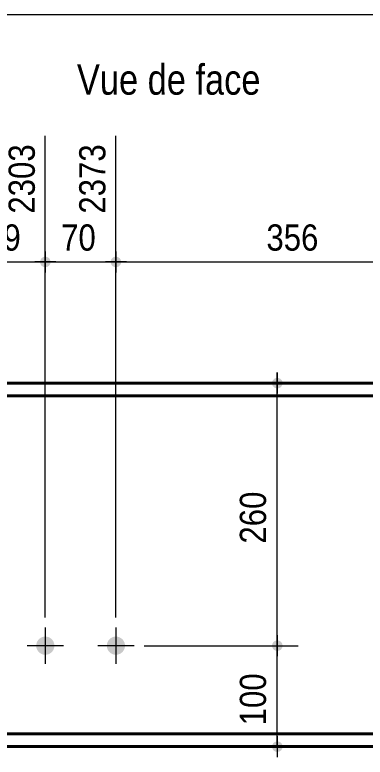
# Model space of a CAD drawing. Header units: millimetres. Extents: x 2 to 410, y 5 to 282.
# Drawn here: x 204.4 to 239.2, y 208.5 to 282 of the extents above; entities that cross this region are included whole.
import ezdxf

# ---------------------------------------------------------------- set-up
doc = ezdxf.new("R2010")
doc.units = ezdxf.units.MM
for name, color, linetype, lineweight in [('Autre type objet', 1, 'Continuous', 0), ('Boulon', 7, 'Continuous', 0), ('Cotation', 7, 'Continuous', 0), ('Feuille dessin', 5, 'Continuous', 0), ('Piece', 2, 'Continuous', 0)]:
    doc.layers.add(name, color=color, linetype=linetype, lineweight=lineweight)
doc.styles.add('ARIAL', font='ARIAL.TTF')
doc.styles.add('COMIC_SANS_MS', font='COMIC.TTF')

# ---------------------------------------------------------------- blocks, each defined once
blk = doc.blocks.new('*A3')
at = {"layer": 'Boulon'}
for points in [[(207.415, 218.63), (207.371, 218.633), (207.327, 218.639), (207.283, 218.646), (207.24, 218.656), (207.198, 218.668), (207.156, 218.682), (207.114, 218.698), (207.074, 218.716), (207.035, 218.735), (206.996, 218.757), (206.959, 218.781), (206.923, 218.806), (206.888, 218.833), (206.854, 218.862), (206.822, 218.893), (206.792, 218.925), (206.763, 218.958), (206.736, 218.993), (206.71, 219.029), (206.687, 219.066), (206.665, 219.105), (206.645, 219.144), (206.627, 219.185), (206.611, 219.226), (206.598, 219.268), (206.586, 219.31), (206.576, 219.354), (206.569, 219.397), (206.563, 219.441), (206.56, 219.485), (206.559, 219.529), (206.56, 219.573), (206.563, 219.617), (206.569, 219.661), (206.576, 219.705), (206.586, 219.748), (206.598, 219.79), (206.611, 219.832), (206.627, 219.874), (206.645, 219.914), (206.665, 219.953), (206.687, 219.992), (206.71, 220.029), (206.736, 220.065), (206.763, 220.1), (206.792, 220.134), (206.822, 220.166), (206.854, 220.196), (206.888, 220.225), (206.923, 220.252), (206.959, 220.277), (206.996, 220.301), (207.035, 220.323), (207.074, 220.343), (207.114, 220.361), (207.156, 220.377), (207.198, 220.39), (207.24, 220.402), (207.283, 220.412), (207.327, 220.419), (207.371, 220.425), (207.415, 220.428), (207.459, 220.429), (207.503, 220.428), (207.547, 220.425), (207.591, 220.419), (207.634, 220.412), (207.677, 220.402), (207.72, 220.39), (207.762, 220.377), (207.803, 220.361), (207.844, 220.343), (207.883, 220.323), (207.921, 220.301), (207.959, 220.277), (207.995, 220.252), (208.03, 220.225), (208.063, 220.196), (208.095, 220.166), (208.126, 220.134), (208.154, 220.1), (208.182, 220.065), (208.207, 220.029), (208.231, 219.992), (208.253, 219.953), (208.272, 219.914), (208.29, 219.874), (208.306, 219.832), (208.32, 219.79), (208.332, 219.748), (208.341, 219.705), (208.349, 219.661), (208.354, 219.617), (208.358, 219.573), (208.359, 219.529), (208.358, 219.485), (208.354, 219.441), (208.349, 219.397), (208.341, 219.354), (208.332, 219.31), (208.32, 219.268), (208.306, 219.226), (208.29, 219.185), (208.272, 219.144), (208.253, 219.105), (208.231, 219.066), (208.207, 219.029), (208.182, 218.993), (208.154, 218.958), (208.126, 218.925), (208.095, 218.893), (208.063, 218.862), (208.03, 218.833), (207.995, 218.806), (207.959, 218.781), (207.921, 218.757), (207.883, 218.735), (207.844, 218.716), (207.803, 218.698), (207.762, 218.682), (207.72, 218.668), (207.677, 218.656), (207.634, 218.646), (207.591, 218.639), (207.547, 218.633), (207.503, 218.63), (207.459, 218.629)], [(214.415, 218.63), (214.371, 218.633), (214.327, 218.639), (214.283, 218.646), (214.24, 218.656), (214.198, 218.668), (214.156, 218.682), (214.114, 218.698), (214.074, 218.716), (214.035, 218.735), (213.996, 218.757), (213.959, 218.781), (213.923, 218.806), (213.888, 218.833), (213.854, 218.862), (213.822, 218.893), (213.792, 218.925), (213.763, 218.958), (213.736, 218.993), (213.71, 219.029), (213.687, 219.066), (213.665, 219.105), (213.645, 219.144), (213.627, 219.185), (213.611, 219.226), (213.598, 219.268), (213.586, 219.31), (213.576, 219.354), (213.569, 219.397), (213.563, 219.441), (213.56, 219.485), (213.559, 219.529), (213.56, 219.573), (213.563, 219.617), (213.569, 219.661), (213.576, 219.705), (213.586, 219.748), (213.598, 219.79), (213.611, 219.832), (213.627, 219.874), (213.645, 219.914), (213.665, 219.953), (213.687, 219.992), (213.71, 220.029), (213.736, 220.065), (213.763, 220.1), (213.792, 220.134), (213.822, 220.166), (213.854, 220.196), (213.888, 220.225), (213.923, 220.252), (213.959, 220.277), (213.996, 220.301), (214.035, 220.323), (214.074, 220.343), (214.114, 220.361), (214.156, 220.377), (214.198, 220.39), (214.24, 220.402), (214.283, 220.412), (214.327, 220.419), (214.371, 220.425), (214.415, 220.428), (214.459, 220.429), (214.503, 220.428), (214.547, 220.425), (214.591, 220.419), (214.634, 220.412), (214.677, 220.402), (214.72, 220.39), (214.762, 220.377), (214.803, 220.361), (214.844, 220.343), (214.883, 220.323), (214.921, 220.301), (214.959, 220.277), (214.995, 220.252), (215.03, 220.225), (215.063, 220.196), (215.095, 220.166), (215.126, 220.134), (215.154, 220.1), (215.182, 220.065), (215.207, 220.029), (215.231, 219.992), (215.253, 219.953), (215.272, 219.914), (215.29, 219.874), (215.306, 219.832), (215.32, 219.79), (215.332, 219.748), (215.341, 219.705), (215.349, 219.661), (215.354, 219.617), (215.358, 219.573), (215.359, 219.529), (215.358, 219.485), (215.354, 219.441), (215.349, 219.397), (215.341, 219.354), (215.332, 219.31), (215.32, 219.268), (215.306, 219.226), (215.29, 219.185), (215.272, 219.144), (215.253, 219.105), (215.231, 219.066), (215.207, 219.029), (215.182, 218.993), (215.154, 218.958), (215.126, 218.925), (215.095, 218.893), (215.063, 218.862), (215.03, 218.833), (214.995, 218.806), (214.959, 218.781), (214.921, 218.757), (214.883, 218.735), (214.844, 218.716), (214.803, 218.698), (214.762, 218.682), (214.72, 218.668), (214.677, 218.656), (214.634, 218.646), (214.591, 218.639), (214.547, 218.633), (214.503, 218.63), (214.459, 218.629)]]:
    blk.add_hatch(color=256, dxfattribs=at).paths.add_polyline_path(points, flags=17)
at = {"layer": 'Boulon', "linetype": 'Continuous', "lineweight": 0}
for p, q in [((207.459, 221.329), (207.459, 217.729)), ((214.459, 221.329), (214.459, 217.729)), ((209.259, 219.529), (205.659, 219.529)), ((216.259, 219.529), (212.659, 219.529))]:
    blk.add_line(p, q, dxfattribs=at)
blk = doc.blocks.new('*A23')
at = {"layer": 'Piece', "color": 2, "linetype": 'Continuous', "lineweight": 40}
for p, q in [((279.383434, 245.529131), (170.293154, 245.529131)), ((267.22596, 244.259131), (176.86596, 244.259131)), ((279.383434, 210.799131), (170.293154, 210.799131)), ((279.383434, 209.529131), (170.293154, 209.529131))]:
    blk.add_line(p, q, dxfattribs=at)
blk = doc.blocks.new('*A67')
at = {"layer": 'Feuille dessin', "linetype": 'Continuous', "lineweight": 0}
blk.add_line((405, 282), (5, 282), dxfattribs=at)
blk = doc.blocks.new('*A92')
at = {"layer": 'Autre type objet', "style": 'COMIC_SANS_MS', "width": 0.85}
blk.add_text('Vue de face', height=3, dxfattribs=at).set_placement((210.595612, 274.093968))
blk = doc.blocks.new('*A97')
at = {"layer": 'Cotation'}
for points in [[(199.553, 257.01), (199.528, 257.012), (199.502, 257.015), (199.477, 257.019), (199.452, 257.025), (199.428, 257.032), (199.404, 257.04), (199.38, 257.049), (199.356, 257.059), (199.334, 257.071), (199.311, 257.083), (199.29, 257.097), (199.269, 257.111), (199.249, 257.127), (199.23, 257.144), (199.211, 257.161), (199.193, 257.18), (199.177, 257.199), (199.161, 257.219), (199.146, 257.24), (199.133, 257.262), (199.12, 257.284), (199.109, 257.307), (199.098, 257.33), (199.089, 257.354), (199.081, 257.378), (199.074, 257.403), (199.069, 257.428), (199.064, 257.453), (199.061, 257.478), (199.059, 257.504), (199.059, 257.529), (199.059, 257.555), (199.061, 257.58), (199.064, 257.605), (199.069, 257.631), (199.074, 257.655), (199.081, 257.68), (199.089, 257.704), (199.098, 257.728), (199.109, 257.751), (199.12, 257.774), (199.133, 257.796), (199.146, 257.818), (199.161, 257.839), (199.177, 257.859), (199.193, 257.878), (199.211, 257.897), (199.23, 257.914), (199.249, 257.931), (199.269, 257.947), (199.29, 257.961), (199.311, 257.975), (199.334, 257.988), (199.356, 257.999), (199.38, 258.01), (199.404, 258.019), (199.428, 258.027), (199.452, 258.034), (199.477, 258.039), (199.502, 258.044), (199.528, 258.047), (199.553, 258.049), (199.579, 258.049), (199.604, 258.049), (199.63, 258.047), (199.655, 258.044), (199.68, 258.039), (199.705, 258.034), (199.73, 258.027), (199.754, 258.019), (199.778, 258.01), (199.801, 257.999), (199.824, 257.988), (199.846, 257.975), (199.868, 257.961), (199.889, 257.947), (199.909, 257.931), (199.928, 257.914), (199.946, 257.897), (199.964, 257.878), (199.981, 257.859), (199.996, 257.839), (200.011, 257.818), (200.025, 257.796), (200.037, 257.774), (200.049, 257.751), (200.059, 257.728), (200.068, 257.704), (200.076, 257.68), (200.083, 257.655), (200.089, 257.631), (200.093, 257.605), (200.096, 257.58), (200.098, 257.555), (200.099, 257.529), (200.098, 257.504), (200.096, 257.478), (200.093, 257.453), (200.089, 257.428), (200.083, 257.403), (200.076, 257.378), (200.068, 257.354), (200.059, 257.33), (200.049, 257.307), (200.037, 257.284), (200.025, 257.262), (200.011, 257.24), (199.996, 257.219), (199.981, 257.199), (199.964, 257.18), (199.946, 257.161), (199.928, 257.144), (199.909, 257.127), (199.889, 257.111), (199.868, 257.097), (199.846, 257.083), (199.824, 257.071), (199.801, 257.059), (199.778, 257.049), (199.754, 257.04), (199.73, 257.032), (199.705, 257.025), (199.68, 257.019), (199.655, 257.015), (199.63, 257.012), (199.604, 257.01), (199.579, 257.009)], [(207.433, 257.01), (207.408, 257.012), (207.382, 257.015), (207.357, 257.019), (207.332, 257.025), (207.308, 257.032), (207.284, 257.04), (207.26, 257.049), (207.236, 257.059), (207.214, 257.071), (207.191, 257.083), (207.17, 257.097), (207.149, 257.111), (207.129, 257.127), (207.11, 257.144), (207.091, 257.161), (207.073, 257.18), (207.057, 257.199), (207.041, 257.219), (207.026, 257.24), (207.013, 257.262), (207, 257.284), (206.989, 257.307), (206.978, 257.33), (206.969, 257.354), (206.961, 257.378), (206.954, 257.403), (206.949, 257.428), (206.944, 257.453), (206.941, 257.478), (206.939, 257.504), (206.939, 257.529), (206.939, 257.555), (206.941, 257.58), (206.944, 257.605), (206.949, 257.631), (206.954, 257.655), (206.961, 257.68), (206.969, 257.704), (206.978, 257.728), (206.989, 257.751), (207, 257.774), (207.013, 257.796), (207.026, 257.818), (207.041, 257.839), (207.057, 257.859), (207.073, 257.878), (207.091, 257.897), (207.11, 257.914), (207.129, 257.931), (207.149, 257.947), (207.17, 257.961), (207.191, 257.975), (207.214, 257.988), (207.236, 257.999), (207.26, 258.01), (207.284, 258.019), (207.308, 258.027), (207.332, 258.034), (207.357, 258.039), (207.382, 258.044), (207.408, 258.047), (207.433, 258.049), (207.459, 258.049), (207.484, 258.049), (207.51, 258.047), (207.535, 258.044), (207.56, 258.039), (207.585, 258.034), (207.61, 258.027), (207.634, 258.019), (207.658, 258.01), (207.681, 257.999), (207.704, 257.988), (207.726, 257.975), (207.748, 257.961), (207.769, 257.947), (207.789, 257.931), (207.808, 257.914), (207.826, 257.897), (207.844, 257.878), (207.861, 257.859), (207.876, 257.839), (207.891, 257.818), (207.905, 257.796), (207.917, 257.774), (207.929, 257.751), (207.939, 257.728), (207.948, 257.704), (207.956, 257.68), (207.963, 257.655), (207.969, 257.631), (207.973, 257.605), (207.976, 257.58), (207.978, 257.555), (207.979, 257.529), (207.978, 257.504), (207.976, 257.478), (207.973, 257.453), (207.969, 257.428), (207.963, 257.403), (207.956, 257.378), (207.948, 257.354), (207.939, 257.33), (207.929, 257.307), (207.917, 257.284), (207.905, 257.262), (207.891, 257.24), (207.876, 257.219), (207.861, 257.199), (207.844, 257.18), (207.826, 257.161), (207.808, 257.144), (207.789, 257.127), (207.769, 257.111), (207.748, 257.097), (207.726, 257.083), (207.704, 257.071), (207.681, 257.059), (207.658, 257.049), (207.634, 257.04), (207.61, 257.032), (207.585, 257.025), (207.56, 257.019), (207.535, 257.015), (207.51, 257.012), (207.484, 257.01), (207.459, 257.009)]]:
    blk.add_hatch(color=256, dxfattribs=at).paths.add_polyline_path(points, flags=17)
at = {"layer": 'Cotation', "linetype": 'Continuous', "lineweight": 0}
for p, q in [((199.579, 242.329), (199.579, 270.023)), ((207.459, 222.329), (207.459, 270.023)), ((199.579, 258.569), (199.579, 256.489)), ((207.459, 258.569), (207.459, 256.489)), ((200.619, 257.529), (198.539, 257.529)), ((199.579, 257.529), (198.539, 257.529)), ((199.579, 257.529), (207.459, 257.529)), ((208.499, 257.529), (206.419, 257.529)), ((207.459, 257.529), (208.499, 257.529))]:
    blk.add_line(p, q, dxfattribs=at)
at = {"layer": 'Cotation'}
for p in [(199.579, 257.529), (207.459, 257.529)]:
    blk.add_point(p, dxfattribs=at)
at = {"layer": 'Cotation', "style": 'ARIAL', "width": 0.85}
blk.add_text('2303', height=2.6, rotation=90.00021, dxfattribs=at).set_placement((206.419, 262.309))
blk.add_text('79', height=2.6, dxfattribs=at).set_placement((201.59, 258.649))
blk = doc.blocks.new('*A98')
at = {"layer": 'Cotation'}
for points in [[(207.433, 257.01), (207.408, 257.012), (207.382, 257.015), (207.357, 257.019), (207.332, 257.025), (207.308, 257.032), (207.284, 257.04), (207.26, 257.049), (207.236, 257.059), (207.214, 257.071), (207.191, 257.083), (207.17, 257.097), (207.149, 257.111), (207.129, 257.127), (207.11, 257.144), (207.091, 257.161), (207.073, 257.18), (207.057, 257.199), (207.041, 257.219), (207.026, 257.24), (207.013, 257.262), (207, 257.284), (206.989, 257.307), (206.978, 257.33), (206.969, 257.354), (206.961, 257.378), (206.954, 257.403), (206.949, 257.428), (206.944, 257.453), (206.941, 257.478), (206.939, 257.504), (206.939, 257.529), (206.939, 257.555), (206.941, 257.58), (206.944, 257.605), (206.949, 257.631), (206.954, 257.655), (206.961, 257.68), (206.969, 257.704), (206.978, 257.728), (206.989, 257.751), (207, 257.774), (207.013, 257.796), (207.026, 257.818), (207.041, 257.839), (207.057, 257.859), (207.073, 257.878), (207.091, 257.897), (207.11, 257.914), (207.129, 257.931), (207.149, 257.947), (207.17, 257.961), (207.191, 257.975), (207.214, 257.988), (207.236, 257.999), (207.26, 258.01), (207.284, 258.019), (207.308, 258.027), (207.332, 258.034), (207.357, 258.039), (207.382, 258.044), (207.408, 258.047), (207.433, 258.049), (207.459, 258.049), (207.484, 258.049), (207.51, 258.047), (207.535, 258.044), (207.56, 258.039), (207.585, 258.034), (207.61, 258.027), (207.634, 258.019), (207.658, 258.01), (207.681, 257.999), (207.704, 257.988), (207.726, 257.975), (207.748, 257.961), (207.769, 257.947), (207.789, 257.931), (207.808, 257.914), (207.826, 257.897), (207.844, 257.878), (207.861, 257.859), (207.876, 257.839), (207.891, 257.818), (207.905, 257.796), (207.917, 257.774), (207.929, 257.751), (207.939, 257.728), (207.948, 257.704), (207.956, 257.68), (207.963, 257.655), (207.969, 257.631), (207.973, 257.605), (207.976, 257.58), (207.978, 257.555), (207.979, 257.529), (207.978, 257.504), (207.976, 257.478), (207.973, 257.453), (207.969, 257.428), (207.963, 257.403), (207.956, 257.378), (207.948, 257.354), (207.939, 257.33), (207.929, 257.307), (207.917, 257.284), (207.905, 257.262), (207.891, 257.24), (207.876, 257.219), (207.861, 257.199), (207.844, 257.18), (207.826, 257.161), (207.808, 257.144), (207.789, 257.127), (207.769, 257.111), (207.748, 257.097), (207.726, 257.083), (207.704, 257.071), (207.681, 257.059), (207.658, 257.049), (207.634, 257.04), (207.61, 257.032), (207.585, 257.025), (207.56, 257.019), (207.535, 257.015), (207.51, 257.012), (207.484, 257.01), (207.459, 257.009)], [(214.433, 257.01), (214.408, 257.012), (214.382, 257.015), (214.357, 257.019), (214.332, 257.025), (214.308, 257.032), (214.284, 257.04), (214.26, 257.049), (214.236, 257.059), (214.214, 257.071), (214.191, 257.083), (214.17, 257.097), (214.149, 257.111), (214.129, 257.127), (214.11, 257.144), (214.091, 257.161), (214.073, 257.18), (214.057, 257.199), (214.041, 257.219), (214.026, 257.24), (214.013, 257.262), (214, 257.284), (213.989, 257.307), (213.978, 257.33), (213.969, 257.354), (213.961, 257.378), (213.954, 257.403), (213.949, 257.428), (213.944, 257.453), (213.941, 257.478), (213.939, 257.504), (213.939, 257.529), (213.939, 257.555), (213.941, 257.58), (213.944, 257.605), (213.949, 257.631), (213.954, 257.655), (213.961, 257.68), (213.969, 257.704), (213.978, 257.728), (213.989, 257.751), (214, 257.774), (214.013, 257.796), (214.026, 257.818), (214.041, 257.839), (214.057, 257.859), (214.073, 257.878), (214.091, 257.897), (214.11, 257.914), (214.129, 257.931), (214.149, 257.947), (214.17, 257.961), (214.191, 257.975), (214.214, 257.988), (214.236, 257.999), (214.26, 258.01), (214.284, 258.019), (214.308, 258.027), (214.332, 258.034), (214.357, 258.039), (214.382, 258.044), (214.408, 258.047), (214.433, 258.049), (214.459, 258.049), (214.484, 258.049), (214.51, 258.047), (214.535, 258.044), (214.56, 258.039), (214.585, 258.034), (214.61, 258.027), (214.634, 258.019), (214.658, 258.01), (214.681, 257.999), (214.704, 257.988), (214.726, 257.975), (214.748, 257.961), (214.769, 257.947), (214.789, 257.931), (214.808, 257.914), (214.826, 257.897), (214.844, 257.878), (214.861, 257.859), (214.876, 257.839), (214.891, 257.818), (214.905, 257.796), (214.917, 257.774), (214.929, 257.751), (214.939, 257.728), (214.948, 257.704), (214.956, 257.68), (214.963, 257.655), (214.969, 257.631), (214.973, 257.605), (214.976, 257.58), (214.978, 257.555), (214.979, 257.529), (214.978, 257.504), (214.976, 257.478), (214.973, 257.453), (214.969, 257.428), (214.963, 257.403), (214.956, 257.378), (214.948, 257.354), (214.939, 257.33), (214.929, 257.307), (214.917, 257.284), (214.905, 257.262), (214.891, 257.24), (214.876, 257.219), (214.861, 257.199), (214.844, 257.18), (214.826, 257.161), (214.808, 257.144), (214.789, 257.127), (214.769, 257.111), (214.748, 257.097), (214.726, 257.083), (214.704, 257.071), (214.681, 257.059), (214.658, 257.049), (214.634, 257.04), (214.61, 257.032), (214.585, 257.025), (214.56, 257.019), (214.535, 257.015), (214.51, 257.012), (214.484, 257.01), (214.459, 257.009)]]:
    blk.add_hatch(color=256, dxfattribs=at).paths.add_polyline_path(points, flags=17)
at = {"layer": 'Cotation', "linetype": 'Continuous', "lineweight": 0}
for p, q in [((207.459, 222.329), (207.459, 270.023)), ((214.459, 222.329), (214.459, 270.023)), ((207.459, 258.569), (207.459, 256.489)), ((214.459, 258.569), (214.459, 256.489)), ((208.499, 257.529), (206.419, 257.529)), ((207.459, 257.529), (206.419, 257.529)), ((207.459, 257.529), (214.459, 257.529)), ((215.499, 257.529), (213.419, 257.529)), ((214.459, 257.529), (215.499, 257.529))]:
    blk.add_line(p, q, dxfattribs=at)
at = {"layer": 'Cotation'}
for p in [(207.459, 257.529), (214.459, 257.529)]:
    blk.add_point(p, dxfattribs=at)
at = {"layer": 'Cotation', "style": 'ARIAL', "width": 0.85}
blk.add_text('2373', height=2.6, rotation=90.00021, dxfattribs=at).set_placement((213.419, 262.309))
blk.add_text('70', height=2.6, dxfattribs=at).set_placement((209.03, 258.649))
blk = doc.blocks.new('*A99')
at = {"layer": 'Cotation'}
for points in [[(214.433, 257.01), (214.408, 257.012), (214.382, 257.015), (214.357, 257.019), (214.332, 257.025), (214.308, 257.032), (214.284, 257.04), (214.26, 257.049), (214.236, 257.059), (214.214, 257.071), (214.191, 257.083), (214.17, 257.097), (214.149, 257.111), (214.129, 257.127), (214.11, 257.144), (214.091, 257.161), (214.073, 257.18), (214.057, 257.199), (214.041, 257.219), (214.026, 257.24), (214.013, 257.262), (214, 257.284), (213.989, 257.307), (213.978, 257.33), (213.969, 257.354), (213.961, 257.378), (213.954, 257.403), (213.949, 257.428), (213.944, 257.453), (213.941, 257.478), (213.939, 257.504), (213.939, 257.529), (213.939, 257.555), (213.941, 257.58), (213.944, 257.605), (213.949, 257.631), (213.954, 257.655), (213.961, 257.68), (213.969, 257.704), (213.978, 257.728), (213.989, 257.751), (214, 257.774), (214.013, 257.796), (214.026, 257.818), (214.041, 257.839), (214.057, 257.859), (214.073, 257.878), (214.091, 257.897), (214.11, 257.914), (214.129, 257.931), (214.149, 257.947), (214.17, 257.961), (214.191, 257.975), (214.214, 257.988), (214.236, 257.999), (214.26, 258.01), (214.284, 258.019), (214.308, 258.027), (214.332, 258.034), (214.357, 258.039), (214.382, 258.044), (214.408, 258.047), (214.433, 258.049), (214.459, 258.049), (214.484, 258.049), (214.51, 258.047), (214.535, 258.044), (214.56, 258.039), (214.585, 258.034), (214.61, 258.027), (214.634, 258.019), (214.658, 258.01), (214.681, 257.999), (214.704, 257.988), (214.726, 257.975), (214.748, 257.961), (214.769, 257.947), (214.789, 257.931), (214.808, 257.914), (214.826, 257.897), (214.844, 257.878), (214.861, 257.859), (214.876, 257.839), (214.891, 257.818), (214.905, 257.796), (214.917, 257.774), (214.929, 257.751), (214.939, 257.728), (214.948, 257.704), (214.956, 257.68), (214.963, 257.655), (214.969, 257.631), (214.973, 257.605), (214.976, 257.58), (214.978, 257.555), (214.979, 257.529), (214.978, 257.504), (214.976, 257.478), (214.973, 257.453), (214.969, 257.428), (214.963, 257.403), (214.956, 257.378), (214.948, 257.354), (214.939, 257.33), (214.929, 257.307), (214.917, 257.284), (214.905, 257.262), (214.891, 257.24), (214.876, 257.219), (214.861, 257.199), (214.844, 257.18), (214.826, 257.161), (214.808, 257.144), (214.789, 257.127), (214.769, 257.111), (214.748, 257.097), (214.726, 257.083), (214.704, 257.071), (214.681, 257.059), (214.658, 257.049), (214.634, 257.04), (214.61, 257.032), (214.585, 257.025), (214.56, 257.019), (214.535, 257.015), (214.51, 257.012), (214.484, 257.01), (214.459, 257.009)], [(250.072, 257.01), (250.047, 257.012), (250.021, 257.015), (249.996, 257.019), (249.971, 257.025), (249.947, 257.032), (249.923, 257.04), (249.899, 257.049), (249.875, 257.059), (249.853, 257.071), (249.83, 257.083), (249.809, 257.097), (249.788, 257.111), (249.768, 257.127), (249.749, 257.144), (249.73, 257.161), (249.712, 257.18), (249.696, 257.199), (249.68, 257.219), (249.665, 257.24), (249.652, 257.262), (249.639, 257.284), (249.628, 257.307), (249.617, 257.33), (249.608, 257.354), (249.6, 257.378), (249.593, 257.403), (249.588, 257.428), (249.583, 257.453), (249.58, 257.478), (249.578, 257.504), (249.578, 257.529), (249.578, 257.555), (249.58, 257.58), (249.583, 257.605), (249.588, 257.631), (249.593, 257.655), (249.6, 257.68), (249.608, 257.704), (249.617, 257.728), (249.628, 257.751), (249.639, 257.774), (249.652, 257.796), (249.665, 257.818), (249.68, 257.839), (249.696, 257.859), (249.712, 257.878), (249.73, 257.897), (249.749, 257.914), (249.768, 257.931), (249.788, 257.947), (249.809, 257.961), (249.83, 257.975), (249.853, 257.988), (249.875, 257.999), (249.899, 258.01), (249.923, 258.019), (249.947, 258.027), (249.971, 258.034), (249.996, 258.039), (250.021, 258.044), (250.047, 258.047), (250.072, 258.049), (250.098, 258.049), (250.123, 258.049), (250.149, 258.047), (250.174, 258.044), (250.199, 258.039), (250.224, 258.034), (250.249, 258.027), (250.273, 258.019), (250.297, 258.01), (250.32, 257.999), (250.343, 257.988), (250.365, 257.975), (250.387, 257.961), (250.408, 257.947), (250.428, 257.931), (250.447, 257.914), (250.465, 257.897), (250.483, 257.878), (250.5, 257.859), (250.515, 257.839), (250.53, 257.818), (250.544, 257.796), (250.556, 257.774), (250.568, 257.751), (250.578, 257.728), (250.587, 257.704), (250.595, 257.68), (250.602, 257.655), (250.608, 257.631), (250.612, 257.605), (250.615, 257.58), (250.617, 257.555), (250.618, 257.529), (250.617, 257.504), (250.615, 257.478), (250.612, 257.453), (250.608, 257.428), (250.602, 257.403), (250.595, 257.378), (250.587, 257.354), (250.578, 257.33), (250.568, 257.307), (250.556, 257.284), (250.544, 257.262), (250.53, 257.24), (250.515, 257.219), (250.5, 257.199), (250.483, 257.18), (250.465, 257.161), (250.447, 257.144), (250.428, 257.127), (250.408, 257.111), (250.387, 257.097), (250.365, 257.083), (250.343, 257.071), (250.32, 257.059), (250.297, 257.049), (250.273, 257.04), (250.249, 257.032), (250.224, 257.025), (250.199, 257.019), (250.174, 257.015), (250.149, 257.012), (250.123, 257.01), (250.098, 257.009)]]:
    blk.add_hatch(color=256, dxfattribs=at).paths.add_polyline_path(points, flags=17)
at = {"layer": 'Cotation', "linetype": 'Continuous', "lineweight": 0}
for p, q in [((214.459, 222.329), (214.459, 270.023)), ((250.098, 242.329), (250.098, 266.383)), ((214.459, 258.569), (214.459, 256.489)), ((250.098, 258.569), (250.098, 256.489)), ((215.499, 257.529), (213.419, 257.529)), ((214.459, 257.529), (213.419, 257.529)), ((214.459, 257.529), (250.098, 257.529)), ((251.138, 257.529), (249.058, 257.529)), ((250.098, 257.529), (251.138, 257.529))]:
    blk.add_line(p, q, dxfattribs=at)
at = {"layer": 'Cotation'}
for p in [(214.459, 257.529), (250.098, 257.529)]:
    blk.add_point(p, dxfattribs=at)
at = {"layer": 'Cotation', "style": 'ARIAL', "width": 0.85}
blk.add_text('2730', height=2.6, rotation=90.00021, dxfattribs=at).set_placement((249.058, 258.669))
blk.add_text('356', height=2.6, dxfattribs=at).set_placement((229.386, 258.649))
blk = doc.blocks.new('*A112')
at = {"layer": 'Cotation'}
for points in [[(230.44, 219.01), (230.415, 219.012), (230.39, 219.015), (230.365, 219.019), (230.34, 219.025), (230.315, 219.032), (230.291, 219.04), (230.267, 219.049), (230.244, 219.059), (230.221, 219.071), (230.199, 219.083), (230.177, 219.097), (230.156, 219.111), (230.136, 219.127), (230.117, 219.144), (230.098, 219.161), (230.081, 219.18), (230.064, 219.199), (230.048, 219.219), (230.034, 219.24), (230.02, 219.262), (230.007, 219.284), (229.996, 219.307), (229.986, 219.33), (229.976, 219.354), (229.968, 219.378), (229.962, 219.403), (229.956, 219.428), (229.952, 219.453), (229.948, 219.478), (229.947, 219.504), (229.946, 219.529), (229.947, 219.555), (229.948, 219.58), (229.952, 219.605), (229.956, 219.631), (229.962, 219.655), (229.968, 219.68), (229.976, 219.704), (229.986, 219.728), (229.996, 219.751), (230.007, 219.774), (230.02, 219.796), (230.034, 219.818), (230.048, 219.839), (230.064, 219.859), (230.081, 219.878), (230.098, 219.897), (230.117, 219.914), (230.136, 219.931), (230.156, 219.947), (230.177, 219.961), (230.199, 219.975), (230.221, 219.988), (230.244, 219.999), (230.267, 220.01), (230.291, 220.019), (230.315, 220.027), (230.34, 220.034), (230.365, 220.039), (230.39, 220.044), (230.415, 220.047), (230.44, 220.049), (230.466, 220.049), (230.491, 220.049), (230.517, 220.047), (230.542, 220.044), (230.567, 220.039), (230.592, 220.034), (230.617, 220.027), (230.641, 220.019), (230.665, 220.01), (230.688, 219.999), (230.711, 219.988), (230.733, 219.975), (230.755, 219.961), (230.776, 219.947), (230.796, 219.931), (230.815, 219.914), (230.834, 219.897), (230.851, 219.878), (230.868, 219.859), (230.884, 219.839), (230.898, 219.818), (230.912, 219.796), (230.925, 219.774), (230.936, 219.751), (230.946, 219.728), (230.956, 219.704), (230.964, 219.68), (230.97, 219.655), (230.976, 219.631), (230.98, 219.605), (230.983, 219.58), (230.985, 219.555), (230.986, 219.529), (230.985, 219.504), (230.983, 219.478), (230.98, 219.453), (230.976, 219.428), (230.97, 219.403), (230.964, 219.378), (230.956, 219.354), (230.946, 219.33), (230.936, 219.307), (230.925, 219.284), (230.912, 219.262), (230.898, 219.24), (230.884, 219.219), (230.868, 219.199), (230.851, 219.18), (230.834, 219.161), (230.815, 219.144), (230.796, 219.127), (230.776, 219.111), (230.755, 219.097), (230.733, 219.083), (230.711, 219.071), (230.688, 219.059), (230.665, 219.049), (230.641, 219.04), (230.617, 219.032), (230.592, 219.025), (230.567, 219.019), (230.542, 219.015), (230.517, 219.012), (230.491, 219.01), (230.466, 219.009)], [(230.44, 209.01), (230.415, 209.012), (230.39, 209.015), (230.365, 209.019), (230.34, 209.025), (230.315, 209.032), (230.291, 209.04), (230.267, 209.049), (230.244, 209.059), (230.221, 209.071), (230.199, 209.083), (230.177, 209.097), (230.156, 209.111), (230.136, 209.127), (230.117, 209.144), (230.098, 209.161), (230.081, 209.18), (230.064, 209.199), (230.048, 209.219), (230.034, 209.24), (230.02, 209.262), (230.007, 209.284), (229.996, 209.307), (229.986, 209.33), (229.976, 209.354), (229.968, 209.378), (229.962, 209.403), (229.956, 209.428), (229.952, 209.453), (229.948, 209.478), (229.947, 209.504), (229.946, 209.529), (229.947, 209.555), (229.948, 209.58), (229.952, 209.605), (229.956, 209.631), (229.962, 209.655), (229.968, 209.68), (229.976, 209.704), (229.986, 209.728), (229.996, 209.751), (230.007, 209.774), (230.02, 209.796), (230.034, 209.818), (230.048, 209.839), (230.064, 209.859), (230.081, 209.878), (230.098, 209.897), (230.117, 209.914), (230.136, 209.931), (230.156, 209.947), (230.177, 209.961), (230.199, 209.975), (230.221, 209.988), (230.244, 209.999), (230.267, 210.01), (230.291, 210.019), (230.315, 210.027), (230.34, 210.034), (230.365, 210.039), (230.39, 210.044), (230.415, 210.047), (230.44, 210.049), (230.466, 210.049), (230.491, 210.049), (230.517, 210.047), (230.542, 210.044), (230.567, 210.039), (230.592, 210.034), (230.617, 210.027), (230.641, 210.019), (230.665, 210.01), (230.688, 209.999), (230.711, 209.988), (230.733, 209.975), (230.755, 209.961), (230.776, 209.947), (230.796, 209.931), (230.815, 209.914), (230.834, 209.897), (230.851, 209.878), (230.868, 209.859), (230.884, 209.839), (230.898, 209.818), (230.912, 209.796), (230.925, 209.774), (230.936, 209.751), (230.946, 209.728), (230.956, 209.704), (230.964, 209.68), (230.97, 209.655), (230.976, 209.631), (230.98, 209.605), (230.983, 209.58), (230.985, 209.555), (230.986, 209.529), (230.985, 209.504), (230.983, 209.478), (230.98, 209.453), (230.976, 209.428), (230.97, 209.403), (230.964, 209.378), (230.956, 209.354), (230.946, 209.33), (230.936, 209.307), (230.925, 209.284), (230.912, 209.262), (230.898, 209.24), (230.884, 209.219), (230.868, 209.199), (230.851, 209.18), (230.834, 209.161), (230.815, 209.144), (230.796, 209.127), (230.776, 209.111), (230.755, 209.097), (230.733, 209.083), (230.711, 209.071), (230.688, 209.059), (230.665, 209.049), (230.641, 209.04), (230.617, 209.032), (230.592, 209.025), (230.567, 209.019), (230.542, 209.015), (230.517, 209.012), (230.491, 209.01), (230.466, 209.009)]]:
    blk.add_hatch(color=256, dxfattribs=at).paths.add_polyline_path(points, flags=17)
at = {"layer": 'Cotation', "linetype": 'Continuous', "lineweight": 0}
for p, q in [((230.466, 220.569), (230.466, 218.489)), ((230.466, 219.529), (230.466, 220.569)), ((217.259, 219.529), (232.546, 219.529)), ((229.426, 219.529), (231.506, 219.529)), ((230.466, 209.529), (230.466, 219.529)), ((230.466, 210.569), (230.466, 208.489)), ((221.286, 209.529), (232.546, 209.529)), ((229.426, 209.529), (231.506, 209.529)), ((230.466, 209.529), (230.466, 208.489))]:
    blk.add_line(p, q, dxfattribs=at)
at = {"layer": 'Cotation'}
for p in [(230.466, 219.529), (230.466, 209.529)]:
    blk.add_point(p, dxfattribs=at)
at = {"layer": 'Cotation', "style": 'ARIAL', "width": 0.85}
blk.add_text('100', height=2.6, rotation=90.00021, dxfattribs=at).set_placement((229.346, 211.637))
blk = doc.blocks.new('*A113')
at = {"layer": 'Cotation'}
for points in [[(230.44, 245.01), (230.415, 245.012), (230.39, 245.015), (230.365, 245.019), (230.34, 245.025), (230.315, 245.032), (230.291, 245.04), (230.267, 245.049), (230.244, 245.059), (230.221, 245.071), (230.199, 245.083), (230.177, 245.097), (230.156, 245.111), (230.136, 245.127), (230.117, 245.144), (230.098, 245.161), (230.081, 245.18), (230.064, 245.199), (230.048, 245.219), (230.034, 245.24), (230.02, 245.262), (230.007, 245.284), (229.996, 245.307), (229.986, 245.33), (229.976, 245.354), (229.968, 245.378), (229.962, 245.403), (229.956, 245.428), (229.952, 245.453), (229.948, 245.478), (229.947, 245.504), (229.946, 245.529), (229.947, 245.555), (229.948, 245.58), (229.952, 245.605), (229.956, 245.631), (229.962, 245.655), (229.968, 245.68), (229.976, 245.704), (229.986, 245.728), (229.996, 245.751), (230.007, 245.774), (230.02, 245.796), (230.034, 245.818), (230.048, 245.839), (230.064, 245.859), (230.081, 245.878), (230.098, 245.897), (230.117, 245.914), (230.136, 245.931), (230.156, 245.947), (230.177, 245.961), (230.199, 245.975), (230.221, 245.988), (230.244, 245.999), (230.267, 246.01), (230.291, 246.019), (230.315, 246.027), (230.34, 246.034), (230.365, 246.039), (230.39, 246.044), (230.415, 246.047), (230.44, 246.049), (230.466, 246.049), (230.491, 246.049), (230.517, 246.047), (230.542, 246.044), (230.567, 246.039), (230.592, 246.034), (230.617, 246.027), (230.641, 246.019), (230.665, 246.01), (230.688, 245.999), (230.711, 245.988), (230.733, 245.975), (230.755, 245.961), (230.776, 245.947), (230.796, 245.931), (230.815, 245.914), (230.834, 245.897), (230.851, 245.878), (230.868, 245.859), (230.884, 245.839), (230.898, 245.818), (230.912, 245.796), (230.925, 245.774), (230.936, 245.751), (230.946, 245.728), (230.956, 245.704), (230.964, 245.68), (230.97, 245.655), (230.976, 245.631), (230.98, 245.605), (230.983, 245.58), (230.985, 245.555), (230.986, 245.529), (230.985, 245.504), (230.983, 245.478), (230.98, 245.453), (230.976, 245.428), (230.97, 245.403), (230.964, 245.378), (230.956, 245.354), (230.946, 245.33), (230.936, 245.307), (230.925, 245.284), (230.912, 245.262), (230.898, 245.24), (230.884, 245.219), (230.868, 245.199), (230.851, 245.18), (230.834, 245.161), (230.815, 245.144), (230.796, 245.127), (230.776, 245.111), (230.755, 245.097), (230.733, 245.083), (230.711, 245.071), (230.688, 245.059), (230.665, 245.049), (230.641, 245.04), (230.617, 245.032), (230.592, 245.025), (230.567, 245.019), (230.542, 245.015), (230.517, 245.012), (230.491, 245.01), (230.466, 245.009)], [(230.44, 219.01), (230.415, 219.012), (230.39, 219.015), (230.365, 219.019), (230.34, 219.025), (230.315, 219.032), (230.291, 219.04), (230.267, 219.049), (230.244, 219.059), (230.221, 219.071), (230.199, 219.083), (230.177, 219.097), (230.156, 219.111), (230.136, 219.127), (230.117, 219.144), (230.098, 219.161), (230.081, 219.18), (230.064, 219.199), (230.048, 219.219), (230.034, 219.24), (230.02, 219.262), (230.007, 219.284), (229.996, 219.307), (229.986, 219.33), (229.976, 219.354), (229.968, 219.378), (229.962, 219.403), (229.956, 219.428), (229.952, 219.453), (229.948, 219.478), (229.947, 219.504), (229.946, 219.529), (229.947, 219.555), (229.948, 219.58), (229.952, 219.605), (229.956, 219.631), (229.962, 219.655), (229.968, 219.68), (229.976, 219.704), (229.986, 219.728), (229.996, 219.751), (230.007, 219.774), (230.02, 219.796), (230.034, 219.818), (230.048, 219.839), (230.064, 219.859), (230.081, 219.878), (230.098, 219.897), (230.117, 219.914), (230.136, 219.931), (230.156, 219.947), (230.177, 219.961), (230.199, 219.975), (230.221, 219.988), (230.244, 219.999), (230.267, 220.01), (230.291, 220.019), (230.315, 220.027), (230.34, 220.034), (230.365, 220.039), (230.39, 220.044), (230.415, 220.047), (230.44, 220.049), (230.466, 220.049), (230.491, 220.049), (230.517, 220.047), (230.542, 220.044), (230.567, 220.039), (230.592, 220.034), (230.617, 220.027), (230.641, 220.019), (230.665, 220.01), (230.688, 219.999), (230.711, 219.988), (230.733, 219.975), (230.755, 219.961), (230.776, 219.947), (230.796, 219.931), (230.815, 219.914), (230.834, 219.897), (230.851, 219.878), (230.868, 219.859), (230.884, 219.839), (230.898, 219.818), (230.912, 219.796), (230.925, 219.774), (230.936, 219.751), (230.946, 219.728), (230.956, 219.704), (230.964, 219.68), (230.97, 219.655), (230.976, 219.631), (230.98, 219.605), (230.983, 219.58), (230.985, 219.555), (230.986, 219.529), (230.985, 219.504), (230.983, 219.478), (230.98, 219.453), (230.976, 219.428), (230.97, 219.403), (230.964, 219.378), (230.956, 219.354), (230.946, 219.33), (230.936, 219.307), (230.925, 219.284), (230.912, 219.262), (230.898, 219.24), (230.884, 219.219), (230.868, 219.199), (230.851, 219.18), (230.834, 219.161), (230.815, 219.144), (230.796, 219.127), (230.776, 219.111), (230.755, 219.097), (230.733, 219.083), (230.711, 219.071), (230.688, 219.059), (230.665, 219.049), (230.641, 219.04), (230.617, 219.032), (230.592, 219.025), (230.567, 219.019), (230.542, 219.015), (230.517, 219.012), (230.491, 219.01), (230.466, 219.009)]]:
    blk.add_hatch(color=256, dxfattribs=at).paths.add_polyline_path(points, flags=17)
at = {"layer": 'Cotation', "linetype": 'Continuous', "lineweight": 0}
for p, q in [((230.466, 246.569), (230.466, 244.489)), ((230.466, 245.529), (230.466, 246.569)), ((219.971, 245.529), (232.546, 245.529)), ((229.426, 245.529), (231.506, 245.529)), ((230.466, 219.529), (230.466, 245.529)), ((230.466, 220.569), (230.466, 218.489)), ((217.259, 219.529), (232.546, 219.529)), ((229.426, 219.529), (231.506, 219.529)), ((230.466, 219.529), (230.466, 218.489))]:
    blk.add_line(p, q, dxfattribs=at)
at = {"layer": 'Cotation'}
for p in [(230.466, 245.529), (230.466, 219.529)]:
    blk.add_point(p, dxfattribs=at)
at = {"layer": 'Cotation', "style": 'ARIAL', "width": 0.85}
blk.add_text('260', height=2.6, rotation=90.00021, dxfattribs=at).set_placement((229.346, 229.637))

msp = doc.modelspace()

# ---------------------------------------------------------------- block references
at = {"lineweight": 0}
for name in ['*A67', '*A92', '*A97', '*A98', '*A99', '*A113', '*A23', '*A3', '*A112']:
    msp.add_blockref(name, (0, 0), dxfattribs=at)

doc.saveas('drawing.dxf')
